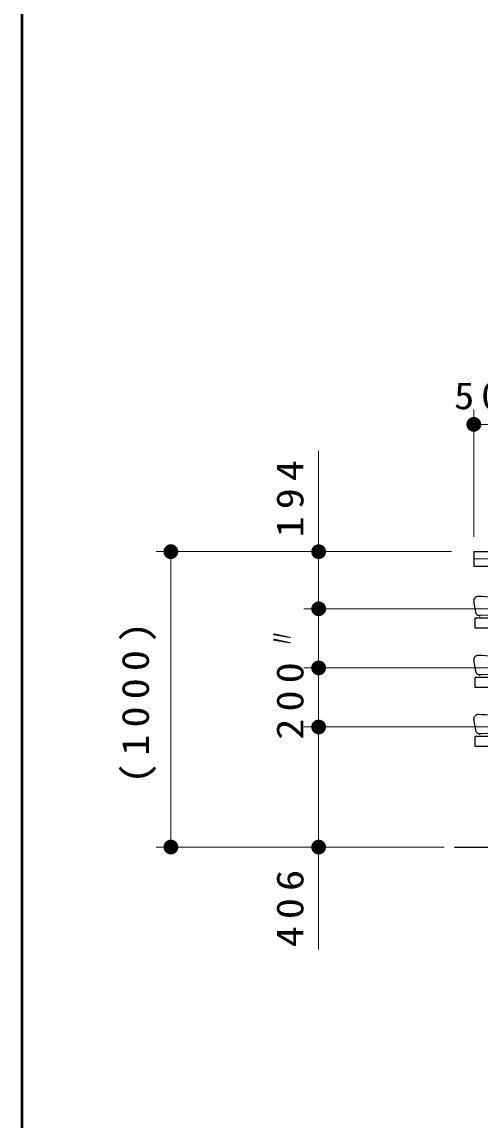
# Model space of a CAD drawing. Units: millimetres on the paper, scale 1:50. Extents: x -385 to 0, y -19 to 267.
# Drawn here: x -385 to -354, y 116.3 to 190.7 of the extents above; entities that cross this region are included whole.
import ezdxf
from ezdxf.enums import TextEntityAlignment as Align

# ---------------------------------------------------------------- set-up
doc = ezdxf.new("R2010")
doc.units = ezdxf.units.MM
doc.linetypes.add('USER1', pattern=[4.5, 2.5, -2])
doc.linetypes.add('USER2', pattern=[6, 3, -1, 1, -1])
doc.layers.add('LY_1', color=7, linetype='Continuous', lineweight=13)
doc.layers.add('LY_2', color=7, linetype='Continuous', lineweight=13)
doc.styles.add('ＭＳ ゴシック', font='')
doc.styles.get('ＭＳ ゴシック').set_extended_font_data('MS Gothic')

# ---------------------------------------------------------------- blocks, each defined once
blk = doc.blocks.new('filled_dot')
at = {"color": 0, "linetype": 'Continuous', "lineweight": -2, "const_width": 1.25}
blk.add_lwpolyline([(-0.625, 0, 1), (0.625, 0, 1)], format="xyb", close=True, dxfattribs=at)

msp = doc.modelspace()

# ---------------------------------------------------------------- linework, layer by layer
at = {"layer": 'LY_1'}
for p, q in [((-354.424, 155.8), (-354.424, 164.415)), ((-354.424, 163.415), (-353.424, 163.415)), ((-364.924, 150.93), (-364.924, 161.62)), ((-355.924, 154.8), (-375.924, 154.8)), ((-374.924, 134.8), (-374.924, 154.8)), ((-355.924, 154.8), (-365.924, 154.8)), ((-351.424, 150.93), (-365.924, 150.93)), ((-364.924, 146.93), (-364.924, 150.93)), ((-351.424, 146.93), (-365.924, 146.93)), ((-364.924, 142.93), (-364.924, 146.93)), ((-351.424, 142.93), (-365.924, 142.93)), ((-364.924, 127.862), (-364.924, 142.93)), ((-356.44, 134.8), (-375.924, 134.8)), ((-356.44, 134.8), (-365.924, 134.8))]:
    msp.add_line(p, q, dxfattribs=at)
at = {"layer": 'LY_1', "lineweight": 25}
for p, q in [((-354.424, 154.8), (-324.424, 154.8)), ((-354.424, 154.8), (-354.424, 153.828)), ((-354.424, 153.828), (-324.424, 153.828)), ((-354.324, 149.61), (-354.324, 150.29)), ((-354.324, 145.61), (-354.324, 146.29)), ((-354.324, 141.61), (-354.324, 142.29)), ((-355.741, 134.8), (-292.273, 134.8))]:
    msp.add_line(p, q, dxfattribs=at)
at = {"layer": 'LY_1', "linetype": 'USER2'}
msp.add_line((-354.424, 154.314), (-324.424, 154.314), dxfattribs=at)
at = {"layer": 'LY_1', "color": 4, "lineweight": 25}
for p, q in [((-354.264, 150.613), (-354.42, 151.453)), ((-354.264, 146.613), (-354.42, 147.453)), ((-354.264, 142.613), (-354.42, 143.453))]:
    msp.add_line(p, q, dxfattribs=at)
at = {"layer": 'LY_1', "color": 2, "lineweight": 25}
for p, q in [((-353.271, 150.29), (-354.324, 150.29)), ((-352.87, 149.61), (-354.324, 149.61)), ((-353.271, 146.29), (-354.324, 146.29)), ((-352.87, 145.61), (-354.324, 145.61)), ((-353.271, 142.29), (-354.324, 142.29)), ((-352.87, 141.61), (-354.324, 141.61))]:
    msp.add_line(p, q, dxfattribs=at)
at = {"layer": 'LY_1', "color": 4, "linetype": 'USER1'}
for p, q in [((-354.019, 150.49), (-346.829, 150.49)), ((-354.019, 146.49), (-346.829, 146.49)), ((-354.019, 142.49), (-346.829, 142.49))]:
    msp.add_line(p, q, dxfattribs=at)
at = {"layer": 'LY_1', "color": 4, "lineweight": 25}
for centre, radius, start, end in [((-354.18, 151.497), 0.244, 133.6012, 190.52268), ((-354.108, 151.422), 0.348, 89.34245, 133.6012), ((-354.186, 144.593), 7.177, 81.89889, 89.34245), ((-354.117, 150.64), 0.15, 190.52268, 265.20415), ((-354.142, 150.341), 0.15, 23.2147, 85.20415), ((-354.18, 147.497), 0.244, 133.6012, 190.52268), ((-354.108, 147.422), 0.348, 89.34245, 133.6012), ((-354.186, 140.593), 7.177, 81.89889, 89.34245), ((-354.117, 146.64), 0.15, 190.52268, 265.20415), ((-354.142, 146.341), 0.15, 23.2147, 85.20415), ((-354.18, 143.497), 0.244, 133.6012, 190.52268), ((-354.108, 143.422), 0.348, 89.34245, 133.6012), ((-354.186, 136.593), 7.177, 81.89889, 89.34245), ((-354.117, 142.64), 0.15, 190.52268, 265.20415), ((-354.142, 142.341), 0.15, 23.2147, 85.20415)]:
    msp.add_arc(centre, radius, start, end, dxfattribs=at)
at = {"layer": 'LY_2', "lineweight": 50}
msp.add_line((-385, 267), (-385, 0), dxfattribs=at)

# ---------------------------------------------------------------- block references
at = {"layer": 'LY_1', "xscale": 0.4, "yscale": 0.4}
msp.add_blockref('filled_dot', (-354.424, 163.415), dxfattribs=at)
for p, rotation in [((-374.924, 154.8), 270), ((-364.924, 154.8), 270), ((-364.924, 150.93), 270), ((-364.924, 150.93), 90), ((-364.924, 146.93), 270), ((-364.924, 146.93), 90), ((-364.924, 142.93), 270), ((-364.924, 142.93), 90), ((-374.924, 134.8), 90), ((-364.924, 134.8), 90)]:
    msp.add_blockref('filled_dot', p, dxfattribs=dict(at, rotation=rotation))

# ---------------------------------------------------------------- texts
at = {"layer": 'LY_1', "style": 'ＭＳ ゴシック', "width": 0.5}
msp.add_text('〃', height=1.833, rotation=90, dxfattribs=at).set_placement((-365.924, 148.93), align=Align.BOTTOM_CENTER)
at = {"layer": 'LY_1', "insert": (-353.924, 164.415), "char_height": 1.833, "attachment_point": 8, "style": 'ＭＳ ゴシック'}
msp.add_mtext('\\T1.34;\\W1.1;50', dxfattribs=at)
at = {"layer": 'LY_1', "char_height": 1.833, "attachment_point": 8, "rotation": 90, "style": 'ＭＳ ゴシック'}
for s, insert in [('\\T1.33;\\W1.15;194', (-365.924, 158.62)), ('\\T1.33;\\W1.15;(1000)', (-375.924, 144.8)), ('\\T1.33;\\W1.15;200', (-365.924, 144.93)), ('\\T1.33;\\W1.15;406', (-365.924, 130.872))]:
    msp.add_mtext(s, dxfattribs=dict(at, insert=insert))

doc.saveas('drawing.dxf')
